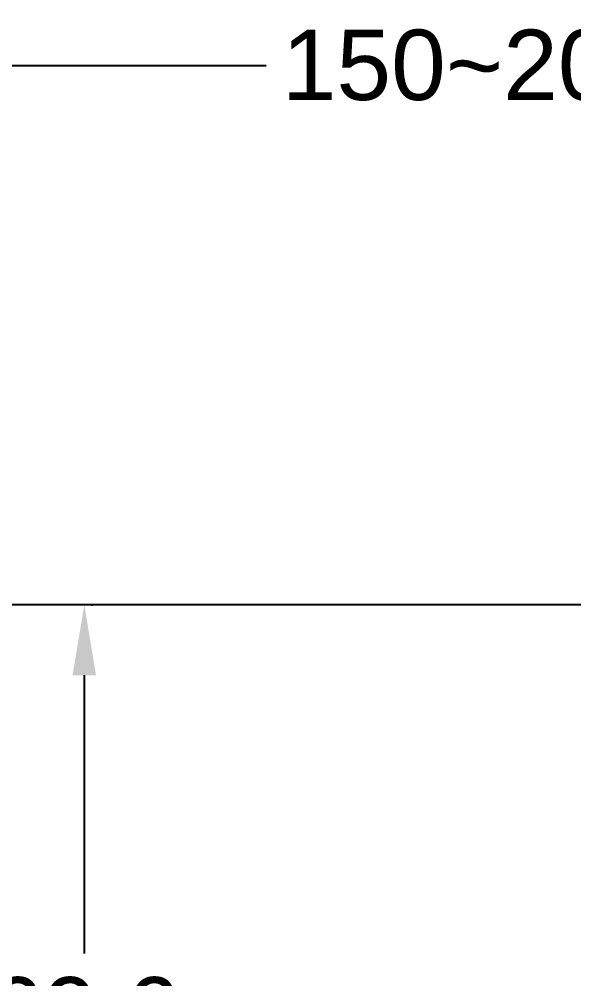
# Model space of a CAD drawing. Header units: millimetres. Extents: x 17655 to 18496, y 1152 to 1747.
# Drawn here: x 17844 to 17891.2, y 1456.6 to 1538.5 of the extents above; entities that cross this region are included whole.
import ezdxf

# ---------------------------------------------------------------- set-up
doc = ezdxf.new("R2010")
doc.units = ezdxf.units.MM
doc.layers.add('DIM', color=3, linetype='Continuous')
doc.layers.add('벽', color=2, linetype='Continuous')
doc.styles.get("Standard").update_dxf_attribs({"font": 'arial.ttf'})
doc.dimstyles.new('A4', dxfattribs={"dimtxt": 4, "dimasz": 3.5, "dimexe": 0.7, "dimexo": 0.625, "dimgap": 0.5, "dimtad": 1, "dimdec": 1, "dimdsep": 46, "dimtxsty": 'Standard', "dimcen": 2.5, "dimclrd": 5, "dimclre": 5, "dimclrt": 7, "dimadec": 3, "dimazin": 2, "dimtfac": 1, "dimtdec": 1, "dimtmove": 0, "dimatfit": 3, "dimfxl": 1.25, "dimarcsym": 0})

# ---------------------------------------------------------------- blocks, each defined once
blk = doc.blocks.new('*D44')
at = {"layer": 'DIM', "color": 3, "lineweight": -2, "transparency": 16777216}
for p, q in [((17815.773, 1510.56), (17815.773, 1535.237)), ((17949.773, 1510.56), (17949.773, 1535.237)), ((17821.773, 1534.537), (17864.998, 1534.537)), ((17943.773, 1534.537), (17900.549, 1534.537))]:
    blk.add_line(p, q, dxfattribs=at)
at = {"layer": 'DIM', "color": 3, "transparency": 16777216}
for points in [[(17821.773, 1535.537), (17821.773, 1533.537), (17815.773, 1534.537)], [(17943.773, 1535.537), (17943.773, 1533.537), (17949.773, 1534.537)]]:
    blk.add_solid(points, dxfattribs=at)
at = {"layer": 'DIM', "color": 4, "transparency": 16777216, "insert": (17882.773, 1534.537), "char_height": 6, "attachment_point": 5}
blk.add_mtext('150~200', dxfattribs=at)
blk = doc.blocks.new('*D45')
at = {"layer": 'DIM', "color": 3, "lineweight": -2, "transparency": 16777216}
for p, q in [((17850.129, 1488.525), (17850.204, 1488.525)), ((17849.504, 1482.525), (17849.504, 1458.793)), ((17849.504, 1424.935), (17849.504, 1448.666)), ((17850.129, 1418.935), (17850.204, 1418.935))]:
    blk.add_line(p, q, dxfattribs=at)
at = {"layer": 'DIM', "color": 3, "transparency": 16777216}
for points in [[(17848.504, 1482.525), (17850.504, 1482.525), (17849.504, 1488.525)], [(17848.504, 1424.935), (17850.504, 1424.935), (17849.504, 1418.935)]]:
    blk.add_solid(points, dxfattribs=at)
at = {"layer": 'DIM', "color": 4, "transparency": 16777216, "insert": (17849.504, 1453.73), "char_height": 6, "attachment_point": 5}
blk.add_mtext('69.6', dxfattribs=at)

msp = doc.modelspace()

# ---------------------------------------------------------------- linework, layer by layer
at = {"layer": '벽'}
msp.add_line((18131.867, 1488.525), (17714.637, 1488.525), dxfattribs=at)

# ---------------------------------------------------------------- dimensions: what is measured, and where the dimension line sits
at = {"layer": 'DIM'}
dim = msp.add_linear_dim(base=(17949.773, 1534.537), p1=(17815.773, 1509.935), p2=(17949.773, 1509.935), text='150~200', dimstyle='A4', override={"dimtxt": 6, "dimasz": 6, "dimgap": 2, "dimtad": 0, "dimtih": 1, "dimclrd": 3, "dimclre": 3, "dimclrt": 4}, dxfattribs=at)
dim.commit()
dim.dimension.update_dxf_attribs({"geometry": '*D44', "text_midpoint": (17882.773, 1534.537)})
dim = msp.add_linear_dim(base=(17849.504, 1418.935), p1=(17849.504, 1488.525), p2=(17849.504, 1418.935), angle=90, dimstyle='A4', override={"dimtxt": 6, "dimasz": 6, "dimgap": 2, "dimtad": 0, "dimtih": 1, "dimclrd": 3, "dimclre": 3, "dimclrt": 4}, dxfattribs=at)
dim.commit()
dim.dimension.update_dxf_attribs({"geometry": '*D45', "text_midpoint": (17849.504, 1453.73)})

doc.saveas('drawing.dxf')
